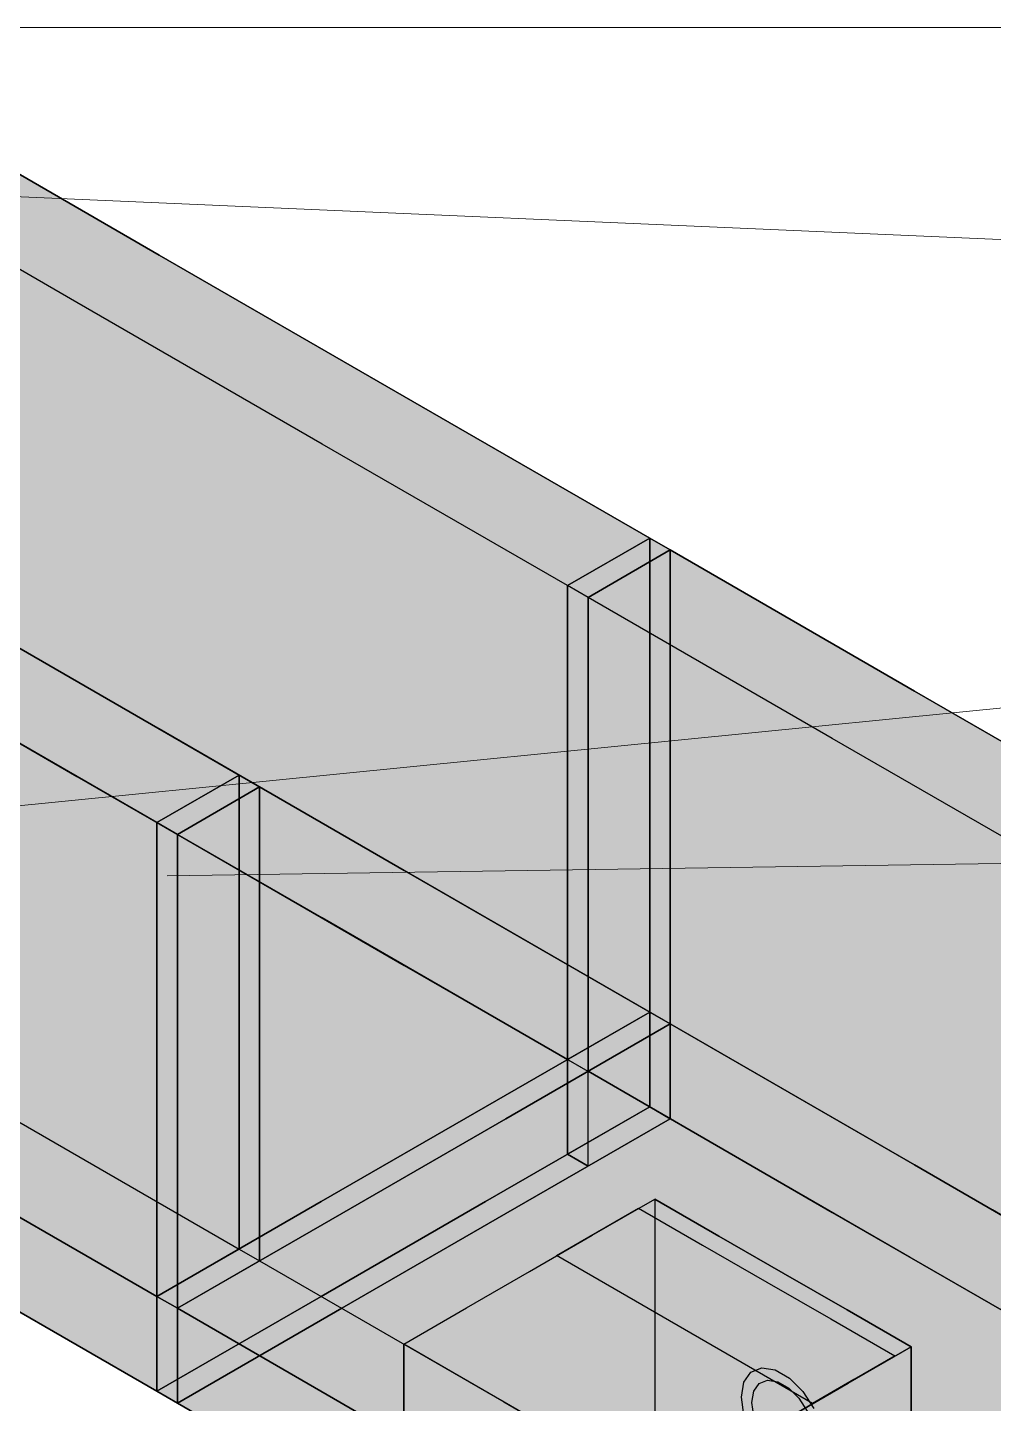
# Model space of a CAD drawing. Header units: metres. Extents: x 0 to 14.2, y 0 to 5.9.
# Drawn here: x 3.081 to 4.1, y 3.313 to 4.765 of the extents above; entities that cross this region are included whole.
import ezdxf

# ---------------------------------------------------------------- set-up
doc = ezdxf.new("R2010")
doc.units = ezdxf.units.M
doc.header["$LTSCALE"] = 0.25
doc.layers.add('ISO-ARISTAS', color=8, linetype='CONTINUOUS')
doc.layers.add('ISO-CONCRETO-SUP', color=254, linetype='CONTINUOUS', true_color=0xe8e8e8)
doc.layers.add('LLAMADAS', color=30, linetype='CONTINUOUS', lineweight=18)

msp = doc.modelspace()

# ---------------------------------------------------------------- linework, layer by layer
at = {"layer": 'ISO-ARISTAS', "color": 250}
for p, q in [((3.2198, 4.525), (2.9611, 4.6744)), ((2.9611, 4.6744), (3.2198, 4.525)), ((3.1332, 4.475), (2.8745, 4.6244)), ((3.1332, 4.475), (2.8745, 4.6244)), ((3.4785, 4.3756), (3.2198, 4.525)), ((3.2198, 4.525), (3.4785, 4.3756)), ((3.3919, 4.3256), (3.1332, 4.475)), ((3.3919, 4.3256), (3.1332, 4.475)), ((3.7373, 4.2263), (3.4785, 4.3756)), ((3.4785, 4.3756), (3.7373, 4.2263)), ((3.6506, 4.1763), (3.3919, 4.3256)), ((3.6506, 4.1763), (3.3919, 4.3256)), ((3.6506, 4.1763), (3.7373, 4.2263)), ((3.7373, 4.2263), (3.6506, 4.1763)), ((3.6506, 4.1763), (3.7373, 4.2263)), ((3.6506, 4.1763), (3.7373, 4.2263)), ((3.7373, 3.9763), (3.7373, 4.2263)), ((3.7589, 4.2138), (3.7373, 4.2263)), ((3.7373, 4.2263), (3.7373, 3.9263)), ((3.7373, 4.2263), (3.7373, 3.9263)), ((3.7373, 4.2263), (3.7373, 3.9763)), ((3.7373, 4.2263), (3.7589, 4.2138)), ((3.6723, 4.1638), (3.7589, 4.2138)), ((3.6723, 4.1638), (3.7589, 4.2138)), ((3.7589, 4.2138), (3.6723, 4.1638)), ((3.6723, 4.1638), (3.7589, 4.2138)), ((3.7589, 3.9138), (3.7589, 4.2138)), ((3.7589, 4.2138), (3.7589, 3.9138)), ((3.7589, 4.2138), (3.7589, 3.9638)), ((4.0165, 4.065), (3.7589, 4.2138)), ((3.7589, 4.2138), (3.7589, 3.9638)), ((3.7589, 4.2138), (4.0165, 4.065)), ((3.2198, 4.025), (2.9611, 4.1744)), ((2.9611, 4.1744), (3.2198, 4.025)), ((2.9611, 4.1744), (3.2198, 4.025)), ((2.9611, 4.1744), (3.2198, 4.025)), ((3.6506, 3.9263), (3.6506, 4.1763)), ((3.6506, 3.8763), (3.6506, 4.1763)), ((3.6506, 3.9263), (3.6506, 4.1763)), ((3.6723, 4.1638), (3.6506, 4.1763)), ((3.6506, 4.1763), (3.6506, 3.8763)), ((3.6723, 4.1638), (3.6506, 4.1763)), ((3.6723, 3.8638), (3.6723, 4.1638)), ((3.6723, 3.9138), (3.6723, 4.1638)), ((3.6723, 3.8638), (3.6723, 4.1638)), ((3.9299, 4.015), (3.6723, 4.1638)), ((3.6723, 4.1638), (3.6723, 3.9138)), ((3.9299, 4.015), (3.6723, 4.1638)), ((3.1332, 3.975), (2.8745, 4.1244)), ((2.8745, 4.1244), (3.1332, 3.975)), ((3.3042, 3.9763), (3.0455, 4.1256)), ((3.0455, 4.1256), (3.3042, 3.9763)), ((3.2176, 3.9263), (2.9589, 4.0756)), ((3.2176, 3.9263), (2.9589, 4.0756)), ((2.9611, 4.0744), (3.2198, 3.925)), ((2.9611, 4.0744), (3.2198, 3.925)), ((4.2742, 3.9163), (4.0165, 4.065)), ((4.0165, 4.065), (4.2742, 3.9163)), ((3.4785, 3.8756), (3.2198, 4.025)), ((3.2198, 4.025), (3.4785, 3.8756)), ((3.2198, 4.025), (3.4785, 3.8756)), ((3.2198, 4.025), (3.4785, 3.8756)), ((4.1876, 3.8663), (3.9299, 4.015)), ((4.1876, 3.8663), (3.9299, 4.015)), ((3.3919, 3.8256), (3.1332, 3.975)), ((3.1332, 3.975), (3.3919, 3.8256)), ((3.3042, 3.9763), (3.2176, 3.9263)), ((3.2176, 3.9263), (3.3042, 3.9763)), ((3.2176, 3.9263), (3.3042, 3.9763)), ((3.2176, 3.9263), (3.3042, 3.9763)), ((3.2393, 3.9138), (3.3259, 3.9638)), ((3.2393, 3.9138), (3.3259, 3.9638)), ((3.3259, 3.9638), (3.2393, 3.9138)), ((3.2393, 3.9138), (3.3259, 3.9638)), ((3.3042, 3.7263), (3.3042, 3.9763)), ((3.3259, 3.9638), (3.3042, 3.9763)), ((3.3042, 3.9763), (3.3042, 3.7263)), ((3.3042, 3.9763), (3.3042, 3.7263)), ((3.3042, 3.9763), (3.3042, 3.7263)), ((3.3042, 3.9763), (3.3259, 3.9638)), ((3.3259, 3.7138), (3.3259, 3.9638)), ((3.3259, 3.9638), (3.3259, 3.7138)), ((3.3259, 3.9638), (3.3259, 3.7138)), ((3.5835, 3.815), (3.3259, 3.9638)), ((3.3259, 3.9638), (3.3259, 3.7138)), ((3.3259, 3.9638), (3.5835, 3.815)), ((3.7373, 3.7263), (3.7373, 3.9763)), ((3.7373, 3.9763), (3.7373, 3.7263)), ((3.7589, 3.9638), (3.7589, 3.7138)), ((3.7589, 3.9638), (3.7589, 3.7138)), ((3.2176, 3.6763), (3.2176, 3.9263)), ((3.2176, 3.6763), (3.2176, 3.9263)), ((3.2176, 3.6763), (3.2176, 3.9263)), ((3.2393, 3.9138), (3.2176, 3.9263)), ((3.2176, 3.9263), (3.2176, 3.6763)), ((3.2393, 3.9138), (3.2176, 3.9263)), ((3.2198, 3.925), (3.4785, 3.7756)), ((3.2198, 3.925), (3.4785, 3.7756)), ((3.6506, 3.6763), (3.6506, 3.9263)), ((3.6506, 3.6763), (3.6506, 3.9263)), ((3.7373, 3.9263), (3.7373, 3.6263)), ((3.7373, 3.9263), (3.7373, 3.6263)), ((3.2393, 3.6638), (3.2393, 3.9138)), ((3.2393, 3.6638), (3.2393, 3.9138)), ((3.2393, 3.6638), (3.2393, 3.9138)), ((3.4969, 3.765), (3.2393, 3.9138)), ((3.2393, 3.9138), (3.2393, 3.6638)), ((3.4969, 3.765), (3.2393, 3.9138)), ((3.6723, 3.6638), (3.6723, 3.9138)), ((3.6723, 3.9138), (3.6723, 3.6638)), ((3.7589, 3.6138), (3.7589, 3.9138)), ((3.7589, 3.9138), (3.7589, 3.6138)), ((3.6506, 3.5763), (3.6506, 3.8763)), ((3.6506, 3.8763), (3.6506, 3.5763)), ((3.7373, 3.7263), (3.4785, 3.8756)), ((3.4785, 3.8756), (3.7373, 3.7263)), ((3.4785, 3.8756), (3.7373, 3.7263)), ((3.4785, 3.8756), (3.7373, 3.7263)), ((3.6723, 3.5638), (3.6723, 3.8638)), ((3.6723, 3.5638), (3.6723, 3.8638)), ((3.6506, 3.6763), (3.3919, 3.8256)), ((3.3919, 3.8256), (3.6506, 3.6763)), ((3.8412, 3.6663), (3.5835, 3.815)), ((3.5835, 3.815), (3.8412, 3.6663)), ((3.4785, 3.7756), (3.7373, 3.6263)), ((3.4785, 3.7756), (3.7373, 3.6263)), ((3.7546, 3.6163), (3.4969, 3.765)), ((3.7546, 3.6163), (3.4969, 3.765)), ((3.3042, 3.4763), (3.3042, 3.7263)), ((3.3042, 3.7263), (3.3042, 3.4763)), ((3.3042, 3.7263), (3.3042, 3.4763)), ((3.3042, 3.7263), (3.3042, 3.4763)), ((3.7373, 3.7263), (3.564, 3.6263)), ((3.564, 3.6263), (3.7373, 3.7263)), ((3.564, 3.6263), (3.7373, 3.7263)), ((3.564, 3.6263), (3.7373, 3.7263)), ((3.7373, 3.7263), (3.6506, 3.6763)), ((3.7373, 3.7263), (3.6506, 3.6763)), ((3.7373, 3.6263), (3.7373, 3.7263)), ((3.7589, 3.7138), (3.7373, 3.7263)), ((3.7373, 3.7263), (3.7373, 3.6263)), ((3.7373, 3.7263), (3.7373, 3.6263)), ((3.7373, 3.7263), (3.7373, 3.6263)), ((3.7373, 3.7263), (3.7589, 3.7138)), ((3.3259, 3.4638), (3.3259, 3.7138)), ((3.3259, 3.7138), (3.3259, 3.4638)), ((3.3259, 3.7138), (3.3259, 3.4638)), ((3.3259, 3.7138), (3.3259, 3.4638)), ((3.5857, 3.6138), (3.7589, 3.7138)), ((3.5857, 3.6138), (3.7589, 3.7138)), ((3.7589, 3.7138), (3.5857, 3.6138)), ((3.5857, 3.6138), (3.7589, 3.7138)), ((3.7589, 3.7138), (3.6723, 3.6638)), ((3.6723, 3.6638), (3.7589, 3.7138)), ((3.7589, 3.6138), (3.7589, 3.7138)), ((3.7589, 3.7138), (3.7589, 3.6138)), ((3.7589, 3.7138), (3.7589, 3.6138)), ((4.0165, 3.565), (3.7589, 3.7138)), ((3.7589, 3.7138), (3.7589, 3.6138)), ((3.7589, 3.7138), (4.0165, 3.565)), ((3.7589, 3.7138), (4.0165, 3.565)), ((3.7589, 3.7138), (4.0165, 3.565)), ((3.2176, 3.4263), (3.2176, 3.6763)), ((3.2176, 3.4263), (3.2176, 3.6763)), ((3.2176, 3.4263), (3.2176, 3.6763)), ((3.2176, 3.6763), (3.2176, 3.4263)), ((3.2393, 3.4138), (3.2393, 3.6638)), ((3.2393, 3.4138), (3.2393, 3.6638)), ((3.2393, 3.4138), (3.2393, 3.6638)), ((3.2393, 3.6638), (3.2393, 3.4138)), ((3.9299, 3.515), (3.6723, 3.6638)), ((3.6723, 3.6638), (3.9299, 3.515)), ((4.0988, 3.5175), (3.8412, 3.6663)), ((3.8412, 3.6663), (4.0988, 3.5175)), ((3.0455, 3.6256), (3.3042, 3.4763)), ((3.0455, 3.6256), (3.3042, 3.4763)), ((3.564, 3.6263), (3.3908, 3.5263)), ((3.3908, 3.5263), (3.564, 3.6263)), ((3.3908, 3.5263), (3.564, 3.6263)), ((3.3908, 3.5263), (3.564, 3.6263)), ((3.7373, 3.6263), (3.564, 3.5263)), ((3.564, 3.5263), (3.7373, 3.6263)), ((3.7373, 3.6263), (3.564, 3.5263)), ((3.7373, 3.6263), (3.564, 3.5263)), ((3.6506, 3.5763), (3.7373, 3.6263)), ((3.7373, 3.6263), (3.6506, 3.5763)), ((3.7373, 3.6263), (3.7589, 3.6138)), ((3.7373, 3.6263), (3.7589, 3.6138)), ((3.7373, 3.6263), (3.7589, 3.6138)), ((3.7373, 3.6263), (3.7589, 3.6138)), ((4.0122, 3.4675), (3.7546, 3.6163)), ((4.0122, 3.4675), (3.7546, 3.6163)), ((3.4125, 3.5137), (3.5857, 3.6138)), ((3.4125, 3.5137), (3.5857, 3.6138)), ((3.5857, 3.6138), (3.4125, 3.5137)), ((3.4125, 3.5137), (3.5857, 3.6138)), ((3.7589, 3.6138), (3.5857, 3.5137)), ((3.7589, 3.6138), (3.5857, 3.5137)), ((3.7589, 3.6138), (3.5857, 3.5137)), ((3.5857, 3.5137), (3.7589, 3.6138)), ((3.7589, 3.6138), (3.6723, 3.5638)), ((3.7589, 3.6138), (3.6723, 3.5638)), ((3.7589, 3.6138), (4.0165, 3.465)), ((3.7589, 3.6138), (4.0165, 3.465)), ((3.2176, 3.4263), (2.9589, 3.5756)), ((3.2176, 3.4263), (2.9589, 3.5756)), ((3.2176, 3.4263), (2.9589, 3.5756)), ((2.9589, 3.5756), (3.2176, 3.4263)), ((3.6723, 3.5638), (3.6506, 3.5763)), ((3.6506, 3.5763), (3.6723, 3.5638)), ((4.2742, 3.4163), (4.0165, 3.565)), ((4.0165, 3.565), (4.2742, 3.4163)), ((4.0165, 3.565), (4.2742, 3.4163)), ((4.0165, 3.565), (4.2742, 3.4163)), ((3.6766, 3.4908), (3.7429, 3.529)), ((3.6766, 3.4908), (3.7429, 3.529)), ((3.7429, 3.529), (3.7429, 3.451)), ((3.8104, 3.49), (3.7429, 3.529)), ((3.7429, 3.529), (3.7429, 3.451)), ((3.7429, 3.529), (3.8104, 3.49)), ((3.3908, 3.5263), (3.2176, 3.4263)), ((3.2176, 3.4263), (3.3908, 3.5263)), ((3.2176, 3.4263), (3.3908, 3.5263)), ((3.2176, 3.4263), (3.3908, 3.5263)), ((3.2393, 3.4138), (3.4125, 3.5137)), ((3.2393, 3.4138), (3.4125, 3.5137)), ((3.4125, 3.5137), (3.2393, 3.4138)), ((3.2393, 3.4138), (3.4125, 3.5137)), ((3.564, 3.5263), (3.3908, 3.4263)), ((3.3908, 3.4263), (3.564, 3.5263)), ((3.564, 3.5263), (3.3908, 3.4263)), ((3.564, 3.5263), (3.3908, 3.4263)), ((3.5857, 3.5137), (3.4125, 3.4138)), ((3.5857, 3.5137), (3.4125, 3.4138)), ((3.5857, 3.5137), (3.4125, 3.4138)), ((3.4125, 3.4138), (3.5857, 3.5137)), ((3.6823, 3.4945), (3.7256, 3.5195)), ((3.7256, 3.5195), (3.7931, 3.4805)), ((4.1876, 3.3663), (3.9299, 3.515)), ((3.9299, 3.515), (4.1876, 3.3663)), ((4.3565, 3.3688), (4.0988, 3.5175)), ((4.0988, 3.5175), (4.3565, 3.3688)), ((3.6104, 3.4525), (3.6766, 3.4908)), ((3.6104, 3.4525), (3.6766, 3.4908)), ((3.639, 3.4695), (3.6823, 3.4945)), ((3.878, 3.451), (3.8104, 3.49)), ((3.8104, 3.49), (3.878, 3.451)), ((3.2176, 3.3263), (2.9589, 3.4756)), ((2.9589, 3.4756), (3.2176, 3.3263)), ((3.3042, 3.4763), (3.2176, 3.4263)), ((3.2176, 3.4263), (3.3042, 3.4763)), ((3.3042, 3.4763), (3.2176, 3.4263)), ((3.3042, 3.4763), (3.2176, 3.4263)), ((3.3042, 3.4763), (3.3259, 3.4638)), ((3.3042, 3.4763), (3.3259, 3.4638)), ((3.7065, 3.4305), (3.639, 3.4695)), ((3.7931, 3.4805), (3.8607, 3.4415)), ((3.3259, 3.4638), (3.2393, 3.4138)), ((3.3259, 3.4638), (3.2393, 3.4138)), ((3.3259, 3.4638), (3.2393, 3.4138)), ((3.2393, 3.4138), (3.3259, 3.4638)), ((3.3259, 3.4638), (3.5835, 3.315)), ((3.3259, 3.4638), (3.5835, 3.315)), ((4.2699, 3.3188), (4.0122, 3.4675)), ((4.2699, 3.3188), (4.0122, 3.4675)), ((4.0165, 3.465), (4.2742, 3.3163)), ((4.0165, 3.465), (4.2742, 3.3163)), ((3.5441, 3.4143), (3.6104, 3.4525)), ((3.5441, 3.4143), (3.6104, 3.4525)), ((3.7429, 3.451), (3.7429, 3.373)), ((3.7429, 3.451), (3.7429, 3.373)), ((3.8607, 3.4415), (3.9282, 3.4025)), ((3.9455, 3.412), (3.878, 3.451)), ((3.878, 3.451), (3.9455, 3.412)), ((3.3908, 3.4263), (3.2176, 3.3263)), ((3.2176, 3.3263), (3.2176, 3.4263)), ((3.2176, 3.3263), (3.3908, 3.4263)), ((3.3908, 3.4263), (3.2176, 3.3263)), ((3.2176, 3.3263), (3.2176, 3.4263)), ((3.3908, 3.4263), (3.2176, 3.3263)), ((3.2176, 3.3263), (3.2176, 3.4263)), ((3.2393, 3.4138), (3.2176, 3.4263)), ((3.2393, 3.4138), (3.2176, 3.4263)), ((3.2176, 3.4263), (3.2176, 3.3263)), ((3.2393, 3.4138), (3.2176, 3.4263)), ((3.2176, 3.4263), (3.2393, 3.4138)), ((3.7741, 3.3915), (3.7065, 3.4305)), ((3.4125, 3.4138), (3.2393, 3.3138)), ((3.4125, 3.4138), (3.2393, 3.3138)), ((3.2393, 3.3138), (3.2393, 3.4138)), ((3.4125, 3.4138), (3.2393, 3.3138)), ((3.2393, 3.3138), (3.2393, 3.4138)), ((3.2393, 3.3138), (3.2393, 3.4138)), ((3.2393, 3.3138), (3.4125, 3.4138)), ((3.4969, 3.265), (3.2393, 3.4138)), ((3.4969, 3.265), (3.2393, 3.4138)), ((3.2393, 3.4138), (3.2393, 3.3138)), ((3.4969, 3.265), (3.2393, 3.4138)), ((3.2393, 3.4138), (3.4969, 3.265)), ((3.4779, 3.376), (3.5441, 3.4143)), ((3.4779, 3.376), (3.5441, 3.4143)), ((4.0131, 3.373), (3.9455, 3.412)), ((3.9455, 3.412), (4.0131, 3.373)), ((3.9282, 3.4025), (3.9958, 3.3635)), ((3.8416, 3.3525), (3.7741, 3.3915)), ((3.4779, 3.298), (3.4779, 3.376)), ((3.5454, 3.337), (3.4779, 3.376)), ((3.4779, 3.376), (3.4779, 3.298)), ((3.5454, 3.337), (3.4779, 3.376)), ((3.7429, 3.373), (3.7429, 3.295)), ((3.7429, 3.373), (3.7429, 3.295)), ((4.0131, 3.373), (3.9468, 3.3348)), ((3.9468, 3.3348), (4.0131, 3.373)), ((4.0131, 3.295), (4.0131, 3.373)), ((4.0131, 3.373), (4.0131, 3.295)), ((3.9958, 3.3635), (3.9525, 3.3385)), ((3.8366, 3.3357), (3.8441, 3.3464)), ((3.9092, 3.3135), (3.8416, 3.3525)), ((3.8441, 3.3464), (3.8556, 3.3509)), ((3.8556, 3.3509), (3.8698, 3.3487)), ((3.8698, 3.3487), (3.8848, 3.34)), ((3.8848, 3.34), (3.8989, 3.3259)), ((3.2393, 3.3138), (3.2176, 3.3263)), ((3.2176, 3.3263), (3.2393, 3.3138)), ((3.613, 3.298), (3.5454, 3.337)), ((3.613, 3.298), (3.5454, 3.337)), ((3.834, 3.3201), (3.8366, 3.3357)), ((3.8451, 3.3145), (3.8471, 3.3264)), ((3.8451, 3.3145), (3.8471, 3.3264)), ((3.8471, 3.3264), (3.8529, 3.3345)), ((3.8471, 3.3264), (3.8529, 3.3345)), ((3.8529, 3.3345), (3.8617, 3.338)), ((3.8529, 3.3345), (3.8617, 3.338)), ((3.8617, 3.338), (3.8724, 3.3363)), ((3.8617, 3.338), (3.8724, 3.3363)), ((3.8724, 3.3363), (3.8839, 3.3297)), ((3.8724, 3.3363), (3.8839, 3.3297)), ((3.9468, 3.3348), (3.8806, 3.2965)), ((3.8806, 3.2965), (3.9468, 3.3348)), ((3.8839, 3.3297), (3.8946, 3.319)), ((3.8839, 3.3297), (3.8946, 3.319)), ((3.8989, 3.3259), (3.9105, 3.3081)), ((3.9525, 3.3385), (3.9092, 3.3135)), ((3.4969, 3.165), (3.2393, 3.3138)), ((3.2393, 3.3138), (3.4969, 3.165)), ((3.5835, 3.315), (3.8412, 3.1663)), ((3.5835, 3.315), (3.8412, 3.1663)), ((3.8366, 3.3015), (3.834, 3.3201)), ((3.847, 3.3003), (3.8451, 3.3145)), ((3.847, 3.3003), (3.8451, 3.3145)), ((3.8946, 3.319), (3.9033, 3.3054)), ((3.8946, 3.319), (3.9033, 3.3054))]:
    msp.add_line(p, q, dxfattribs=at)
at = {"layer": 'ISO-CONCRETO-SUP', "true_color": 0xc0c0ba}
for points in [[(2.9611, 4.6744), (3.2198, 4.525), (2.8745, 4.6244), (3.1332, 4.475)], [(3.2198, 4.525), (3.4785, 4.3756), (3.1332, 4.475), (3.3919, 4.3256)], [(3.4785, 4.3756), (3.7373, 4.2263), (3.3919, 4.3256), (3.6506, 4.1763)], [(3.7589, 4.2138), (4.0165, 4.065), (3.6723, 4.1638), (3.9299, 4.015)], [(2.9611, 4.1744), (3.2198, 4.025), (2.7879, 4.0744), (3.0466, 3.925)], [(2.9611, 4.1744), (3.2198, 4.025), (2.8745, 4.1244), (3.1332, 3.975)], [(3.0455, 4.1256), (3.3042, 3.9763), (2.9589, 4.0756), (3.2176, 3.9263)], [(2.9611, 4.0744), (3.2198, 3.925), (2.7879, 3.9744), (3.0466, 3.825)], [(4.0165, 4.065), (4.2742, 3.9163), (3.9299, 4.015), (4.1876, 3.8663)], [(3.2198, 4.025), (3.4785, 3.8756), (3.0466, 3.925), (3.3053, 3.7756)], [(3.2198, 4.025), (3.4785, 3.8756), (3.1332, 3.975), (3.3919, 3.8256)], [(3.3259, 3.9638), (3.5835, 3.815), (3.2393, 3.9138), (3.4969, 3.765)], [(3.0466, 3.925), (3.3053, 3.7756), (2.8734, 3.825), (3.1321, 3.6756)], [(3.2198, 3.925), (3.4785, 3.7756), (3.0466, 3.825), (3.3053, 3.6756)], [(3.4785, 3.8756), (3.7373, 3.7263), (3.3053, 3.7756), (3.564, 3.6263)], [(3.4785, 3.8756), (3.7373, 3.7263), (3.3919, 3.8256), (3.6506, 3.6763)], [(2.8734, 3.825), (3.1321, 3.6756), (2.7002, 3.725), (2.9589, 3.5756)], [(3.0466, 3.825), (3.3053, 3.6756), (2.8734, 3.725), (3.1321, 3.5756)], [(3.5835, 3.815), (3.8412, 3.6663), (3.4969, 3.765), (3.7546, 3.6163)], [(3.3053, 3.7756), (3.564, 3.6263), (3.1321, 3.6756), (3.3908, 3.5263)], [(3.4785, 3.7756), (3.7373, 3.6263), (3.3053, 3.6756), (3.564, 3.5263)], [(2.8734, 3.725), (3.1321, 3.5756), (2.7002, 3.625), (2.9589, 3.4756)], [(3.7589, 3.7138), (4.0165, 3.565), (3.5857, 3.6138), (3.8433, 3.465)], [(3.7589, 3.7138), (4.0165, 3.565), (3.6723, 3.6638), (3.9299, 3.515)], [(3.1321, 3.6756), (3.3908, 3.5263), (2.9589, 3.5756), (3.2176, 3.4263)], [(3.3053, 3.6756), (3.564, 3.5263), (3.1321, 3.5756), (3.3908, 3.4263)], [(3.8412, 3.6663), (4.0988, 3.5175), (3.7546, 3.6163), (4.0122, 3.4675)], [(3.0455, 3.6256), (3.3042, 3.4763), (2.9589, 3.5756), (3.2176, 3.4263)], [(3.5857, 3.6138), (3.8433, 3.465), (3.4125, 3.5137), (3.6701, 3.365)], [(3.7589, 3.6138), (4.0165, 3.465), (3.5857, 3.5137), (3.8433, 3.365)], [(3.1321, 3.5756), (3.3908, 3.4263), (2.9589, 3.4756), (3.2176, 3.3263)], [(4.0165, 3.565), (4.2742, 3.4163), (3.8433, 3.465), (4.101, 3.3163)], [(4.0165, 3.565), (4.2742, 3.4163), (3.9299, 3.515), (4.1876, 3.3663)], [(3.4125, 3.5137), (3.6701, 3.365), (3.2393, 3.4138), (3.4969, 3.265)], [(3.5857, 3.5137), (3.8433, 3.365), (3.4125, 3.4138), (3.6701, 3.265)], [(4.0988, 3.5175), (4.3565, 3.3688), (4.0122, 3.4675), (4.2699, 3.3188)], [(3.3259, 3.4638), (3.5835, 3.315), (3.2393, 3.4138), (3.4969, 3.265)], [(3.8433, 3.465), (4.101, 3.3163), (3.6701, 3.365), (3.9278, 3.2163)], [(4.0165, 3.465), (4.2742, 3.3163), (3.8433, 3.365), (4.101, 3.2163)], [(3.4125, 3.4138), (3.6701, 3.265), (3.2393, 3.3138), (3.4969, 3.165)], [(3.6701, 3.365), (3.9278, 3.2163), (3.4969, 3.265), (3.7546, 3.1163)], [(3.8433, 3.365), (4.101, 3.2163), (3.6701, 3.265), (3.9278, 3.1163)], [(3.5835, 3.315), (3.8412, 3.1663), (3.4969, 3.265), (3.7546, 3.1163)], [(4.101, 3.3163), (4.3586, 3.1675), (3.9278, 3.2163), (4.1854, 3.0675)]]:
    msp.add_solid(points, dxfattribs=at)
at = {"layer": 'ISO-CONCRETO-SUP', "true_color": 0xadada8}
for points in [[(2.9611, 4.4244), (3.2198, 4.275), (2.9611, 4.6744), (3.2198, 4.525)], [(2.8745, 4.3744), (3.1332, 4.225), (2.8745, 4.6244), (3.1332, 4.475)], [(3.2198, 4.275), (3.4785, 4.1256), (3.2198, 4.525), (3.4785, 4.3756)], [(3.1332, 4.225), (3.3919, 4.0756), (3.1332, 4.475), (3.3919, 4.3256)], [(2.9611, 4.1744), (3.2198, 4.025), (2.9611, 4.4244), (3.2198, 4.275)], [(2.8745, 4.1244), (3.1332, 3.975), (2.8745, 4.3744), (3.1332, 4.225)], [(3.4785, 4.1256), (3.7373, 3.9763), (3.4785, 4.3756), (3.7373, 4.2263)], [(3.3919, 4.0756), (3.6506, 3.9263), (3.3919, 4.3256), (3.6506, 4.1763)], [(3.2198, 4.025), (3.4785, 3.8756), (3.2198, 4.275), (3.4785, 4.1256)], [(3.1332, 3.975), (3.3919, 3.8256), (3.1332, 4.225), (3.3919, 4.0756)], [(3.7589, 3.9638), (4.0165, 3.815), (3.7589, 4.2138), (4.0165, 4.065)], [(2.9611, 4.0744), (3.2198, 3.925), (2.9611, 4.1744), (3.2198, 4.025)], [(3.6723, 3.9138), (3.9299, 3.765), (3.6723, 4.1638), (3.9299, 4.015)], [(3.0455, 3.8756), (3.3042, 3.7263), (3.0455, 4.1256), (3.3042, 3.9763)], [(3.4785, 3.8756), (3.7373, 3.7263), (3.4785, 4.1256), (3.7373, 3.9763)], [(2.9589, 3.8256), (3.2176, 3.6763), (2.9589, 4.0756), (3.2176, 3.9263)], [(3.3919, 3.8256), (3.6506, 3.6763), (3.3919, 4.0756), (3.6506, 3.9263)], [(4.0165, 3.815), (4.2742, 3.6663), (4.0165, 4.065), (4.2742, 3.9163)], [(3.2198, 3.925), (3.4785, 3.7756), (3.2198, 4.025), (3.4785, 3.8756)], [(3.9299, 3.765), (4.1876, 3.6163), (3.9299, 4.015), (4.1876, 3.8663)], [(3.3259, 3.7138), (3.5835, 3.565), (3.3259, 3.9638), (3.5835, 3.815)], [(3.7589, 3.7138), (4.0165, 3.565), (3.7589, 3.9638), (4.0165, 3.815)], [(3.2393, 3.6638), (3.4969, 3.515), (3.2393, 3.9138), (3.4969, 3.765)], [(3.6723, 3.6638), (3.9299, 3.515), (3.6723, 3.9138), (3.9299, 3.765)], [(3.0455, 3.6256), (3.3042, 3.4763), (3.0455, 3.8756), (3.3042, 3.7263)], [(3.4785, 3.7756), (3.7373, 3.6263), (3.4785, 3.8756), (3.7373, 3.7263)], [(2.9589, 3.5756), (3.2176, 3.4263), (2.9589, 3.8256), (3.2176, 3.6763)], [(3.5835, 3.565), (3.8412, 3.4163), (3.5835, 3.815), (3.8412, 3.6663)], [(4.0165, 3.565), (4.2742, 3.4163), (4.0165, 3.815), (4.2742, 3.6663)], [(3.4969, 3.515), (3.7546, 3.3663), (3.4969, 3.765), (3.7546, 3.6163)], [(3.9299, 3.515), (4.1876, 3.3663), (3.9299, 3.765), (4.1876, 3.6163)], [(3.3259, 3.4638), (3.5835, 3.315), (3.3259, 3.7138), (3.5835, 3.565)], [(3.7589, 3.6138), (4.0165, 3.465), (3.7589, 3.7138), (4.0165, 3.565)], [(3.2393, 3.4138), (3.4969, 3.265), (3.2393, 3.6638), (3.4969, 3.515)], [(3.8412, 3.4163), (4.0988, 3.2675), (3.8412, 3.6663), (4.0988, 3.5175)], [(3.7546, 3.3663), (4.0122, 3.2175), (3.7546, 3.6163), (4.0122, 3.4675)], [(2.9589, 3.4756), (3.2176, 3.3263), (2.9589, 3.5756), (3.2176, 3.4263)], [(3.5835, 3.315), (3.8412, 3.1663), (3.5835, 3.565), (3.8412, 3.4163)], [(4.0165, 3.465), (4.2742, 3.3163), (4.0165, 3.565), (4.2742, 3.4163)], [(3.4969, 3.265), (3.7546, 3.1163), (3.4969, 3.515), (3.7546, 3.3663)], [(4.0988, 3.2675), (4.3565, 3.1188), (4.0988, 3.5175), (4.3565, 3.3688)], [(4.0122, 3.2175), (4.2699, 3.0688), (4.0122, 3.4675), (4.2699, 3.3188)], [(3.2393, 3.3138), (3.4969, 3.165), (3.2393, 3.4138), (3.4969, 3.265)], [(3.8412, 3.1663), (4.0988, 3.0175), (3.8412, 3.4163), (4.0988, 3.2675)], [(3.7546, 3.1163), (4.0122, 2.9675), (3.7546, 3.3663), (4.0122, 3.2175)]]:
    msp.add_solid(points, dxfattribs=at)
at = {"layer": 'ISO-CONCRETO-SUP', "true_color": 0x323232}
for points in [[(3.7373, 3.9263), (3.6506, 3.8763), (3.7373, 4.2263), (3.6506, 4.1763)], [(3.7589, 3.9138), (3.6723, 3.8638), (3.7589, 4.2138), (3.6723, 4.1638)], [(3.3042, 3.7263), (3.2176, 3.6763), (3.3042, 3.9763), (3.2176, 3.9263)], [(3.3259, 3.7138), (3.2393, 3.6638), (3.3259, 3.9638), (3.2393, 3.9138)], [(3.7373, 3.6263), (3.6506, 3.5763), (3.7373, 3.9263), (3.6506, 3.8763)], [(3.7589, 3.6138), (3.6723, 3.5638), (3.7589, 3.9138), (3.6723, 3.8638)], [(3.3042, 3.4763), (3.2176, 3.4263), (3.3042, 3.7263), (3.2176, 3.6763)], [(3.7373, 3.6263), (3.564, 3.5263), (3.7373, 3.7263), (3.564, 3.6263)], [(3.3259, 3.4638), (3.2393, 3.4138), (3.3259, 3.7138), (3.2393, 3.6638)], [(3.7589, 3.6138), (3.5857, 3.5137), (3.7589, 3.7138), (3.5857, 3.6138)], [(3.564, 3.5263), (3.3908, 3.4263), (3.564, 3.6263), (3.3908, 3.5263)], [(3.5857, 3.5137), (3.4125, 3.4138), (3.5857, 3.6138), (3.4125, 3.5137)], [(3.3908, 3.4263), (3.2176, 3.3263), (3.3908, 3.5263), (3.2176, 3.4263)], [(3.4125, 3.4138), (3.2393, 3.3138), (3.4125, 3.5137), (3.2393, 3.4138)]]:
    msp.add_solid(points, dxfattribs=at)
at = {"layer": 'ISO-CONCRETO-SUP', "true_color": 0x9b9b97}
for points in [[(3.7373, 3.9763), (3.6506, 3.9263), (3.7373, 4.2263), (3.6506, 4.1763)], [(3.7589, 3.9638), (3.6723, 3.9138), (3.7589, 4.2138), (3.6723, 4.1638)], [(3.3042, 3.7263), (3.2176, 3.6763), (3.3042, 3.9763), (3.2176, 3.9263)], [(3.3259, 3.7138), (3.2393, 3.6638), (3.3259, 3.9638), (3.2393, 3.9138)], [(3.7373, 3.7263), (3.6506, 3.6763), (3.7373, 3.9763), (3.6506, 3.9263)], [(3.7589, 3.7138), (3.6723, 3.6638), (3.7589, 3.9638), (3.6723, 3.9138)], [(3.3042, 3.4763), (3.2176, 3.4263), (3.3042, 3.7263), (3.2176, 3.6763)], [(3.7373, 3.6263), (3.564, 3.5263), (3.7373, 3.7263), (3.564, 3.6263)], [(3.3259, 3.4638), (3.2393, 3.4138), (3.3259, 3.7138), (3.2393, 3.6638)], [(3.7589, 3.6138), (3.5857, 3.5137), (3.7589, 3.7138), (3.5857, 3.6138)], [(3.564, 3.5263), (3.3908, 3.4263), (3.564, 3.6263), (3.3908, 3.5263)], [(3.5857, 3.5137), (3.4125, 3.4138), (3.5857, 3.6138), (3.4125, 3.5137)], [(3.3908, 3.4263), (3.2176, 3.3263), (3.3908, 3.5263), (3.2176, 3.4263)], [(3.4125, 3.4138), (3.2393, 3.3138), (3.4125, 3.5137), (3.2393, 3.4138)]]:
    msp.add_solid(points, dxfattribs=at)
at = {"layer": 'ISO-CONCRETO-SUP', "true_color": 0x3e3e3e}
for points in [[(3.7373, 4.2263), (3.7589, 4.2138), (3.6506, 4.1763), (3.6723, 4.1638)], [(3.3042, 3.9763), (3.3259, 3.9638), (3.2176, 3.9263), (3.2393, 3.9138)], [(3.7373, 3.7263), (3.7589, 3.7138), (3.564, 3.6263), (3.5857, 3.6138)], [(3.564, 3.6263), (3.5857, 3.6138), (3.3908, 3.5263), (3.4125, 3.5137)], [(3.7373, 3.6263), (3.7589, 3.6138), (3.564, 3.5263), (3.5857, 3.5137)], [(3.7373, 3.6263), (3.7589, 3.6138), (3.6506, 3.5763), (3.6723, 3.5638)], [(3.3908, 3.5263), (3.4125, 3.5137), (3.2176, 3.4263), (3.2393, 3.4138)], [(3.564, 3.5263), (3.5857, 3.5137), (3.3908, 3.4263), (3.4125, 3.4138)], [(3.3042, 3.4763), (3.3259, 3.4638), (3.2176, 3.4263), (3.2393, 3.4138)], [(3.3908, 3.4263), (3.4125, 3.4138), (3.2176, 3.3263), (3.2393, 3.3138)]]:
    msp.add_solid(points, dxfattribs=at)
at = {"layer": 'ISO-CONCRETO-SUP', "true_color": 0x383838}
for points in [[(3.7373, 3.9263), (3.7589, 3.9138), (3.7373, 4.2263), (3.7589, 4.2138)], [(3.6506, 3.8763), (3.6723, 3.8638), (3.6506, 4.1763), (3.6723, 4.1638)], [(3.3042, 3.7263), (3.3259, 3.7138), (3.3042, 3.9763), (3.3259, 3.9638)], [(3.2176, 3.6763), (3.2393, 3.6638), (3.2176, 3.9263), (3.2393, 3.9138)], [(3.7373, 3.6263), (3.7589, 3.6138), (3.7373, 3.9263), (3.7589, 3.9138)], [(3.6506, 3.5763), (3.6723, 3.5638), (3.6506, 3.8763), (3.6723, 3.8638)], [(3.3042, 3.4763), (3.3259, 3.4638), (3.3042, 3.7263), (3.3259, 3.7138)], [(3.7373, 3.6263), (3.7589, 3.6138), (3.7373, 3.7263), (3.7589, 3.7138)], [(3.2176, 3.4263), (3.2393, 3.4138), (3.2176, 3.6763), (3.2393, 3.6638)], [(3.2176, 3.3263), (3.2393, 3.3138), (3.2176, 3.4263), (3.2393, 3.4138)]]:
    msp.add_solid(points, dxfattribs=at)
at = {"layer": 'ISO-CONCRETO-SUP', "true_color": 0x9babaf}
for points in [[(3.7429, 3.451), (3.6766, 3.4127), (3.7429, 3.529), (3.6766, 3.4908)], [(3.6766, 3.4127), (3.6104, 3.3745), (3.6766, 3.4908), (3.6104, 3.4525)], [(3.6104, 3.3745), (3.5441, 3.3363), (3.6104, 3.4525), (3.5441, 3.4143)], [(3.7429, 3.373), (3.6766, 3.3348), (3.7429, 3.451), (3.6766, 3.4127)], [(3.5441, 3.3363), (3.4779, 3.298), (3.5441, 3.4143), (3.4779, 3.376)], [(3.6766, 3.3348), (3.6104, 3.2965), (3.6766, 3.4127), (3.6104, 3.3745)], [(3.6104, 3.2965), (3.5441, 3.2583), (3.6104, 3.3745), (3.5441, 3.3363)], [(3.7429, 3.295), (3.6766, 3.2568), (3.7429, 3.373), (3.6766, 3.3348)], [(4.0131, 3.295), (3.9468, 3.2568), (4.0131, 3.373), (3.9468, 3.3348)], [(3.5441, 3.2583), (3.4779, 3.22), (3.5441, 3.3363), (3.4779, 3.298)], [(3.6766, 3.2568), (3.6104, 3.2185), (3.6766, 3.3348), (3.6104, 3.2965)], [(3.9468, 3.2568), (3.8806, 3.2185), (3.9468, 3.3348), (3.8806, 3.2965)]]:
    msp.add_solid(points, dxfattribs=at)
at = {"layer": 'ISO-CONCRETO-SUP', "true_color": 0xc0d4d9}
for points in [[(3.7429, 3.529), (3.8104, 3.49), (3.6766, 3.4908), (3.7442, 3.4517)], [(3.6766, 3.4908), (3.7442, 3.4517), (3.6104, 3.4525), (3.6779, 3.4135)], [(3.8104, 3.49), (3.878, 3.451), (3.7442, 3.4517), (3.8117, 3.4127)], [(3.6104, 3.4525), (3.6779, 3.4135), (3.5441, 3.4143), (3.6117, 3.3753)], [(3.7442, 3.4517), (3.8117, 3.4127), (3.6779, 3.4135), (3.7455, 3.3745)], [(3.878, 3.451), (3.9455, 3.412), (3.8117, 3.4127), (3.8793, 3.3738)], [(3.5441, 3.4143), (3.6117, 3.3753), (3.4779, 3.376), (3.5454, 3.337)], [(3.6779, 3.4135), (3.7455, 3.3745), (3.6117, 3.3753), (3.6792, 3.3363)], [(3.8117, 3.4127), (3.8793, 3.3738), (3.7455, 3.3745), (3.813, 3.3355)], [(3.9455, 3.412), (4.0131, 3.373), (3.8793, 3.3738), (3.9468, 3.3348)], [(3.6117, 3.3753), (3.6792, 3.3363), (3.5454, 3.337), (3.613, 3.298)], [(3.7455, 3.3745), (3.813, 3.3355), (3.6792, 3.3363), (3.7468, 3.2973)], [(3.8793, 3.3738), (3.9468, 3.3348), (3.813, 3.3355), (3.8806, 3.2965)], [(3.6792, 3.3363), (3.7468, 3.2973), (3.613, 3.298), (3.6805, 3.259)], [(3.813, 3.3355), (3.8806, 3.2965), (3.7468, 3.2973), (3.8143, 3.2583)]]:
    msp.add_solid(points, dxfattribs=at)
at = {"layer": 'ISO-CONCRETO-SUP', "true_color": 0xadbfc4}
for points in [[(3.7429, 3.451), (3.8104, 3.412), (3.7429, 3.529), (3.8104, 3.49)], [(3.8104, 3.412), (3.878, 3.373), (3.8104, 3.49), (3.878, 3.451)], [(3.7429, 3.373), (3.8104, 3.334), (3.7429, 3.451), (3.8104, 3.412)], [(3.878, 3.373), (3.9455, 3.334), (3.878, 3.451), (3.9455, 3.412)], [(3.8104, 3.334), (3.878, 3.295), (3.8104, 3.412), (3.878, 3.373)], [(3.9455, 3.334), (4.0131, 3.295), (3.9455, 3.412), (4.0131, 3.373)], [(3.4779, 3.298), (3.5454, 3.259), (3.4779, 3.376), (3.5454, 3.337)], [(3.7429, 3.295), (3.8104, 3.256), (3.7429, 3.373), (3.8104, 3.334)], [(3.878, 3.295), (3.9455, 3.256), (3.878, 3.373), (3.9455, 3.334)], [(3.5454, 3.259), (3.613, 3.22), (3.5454, 3.337), (3.613, 3.298)], [(3.8104, 3.256), (3.878, 3.217), (3.8104, 3.334), (3.878, 3.295)], [(3.9455, 3.256), (4.0131, 3.217), (3.9455, 3.334), (4.0131, 3.295)]]:
    msp.add_solid(points, dxfattribs=at)
at = {"layer": 'ISO-CONCRETO-SUP', "true_color": 0xb0c7ce}
for points in [[(3.7256, 3.5195), (3.7931, 3.4805), (3.6823, 3.4945), (3.7498, 3.4555)], [(3.6823, 3.4945), (3.7498, 3.4555), (3.639, 3.4695), (3.7065, 3.4305)], [(3.7931, 3.4805), (3.8607, 3.4415), (3.7498, 3.4555), (3.8174, 3.4165)], [(3.7498, 3.4555), (3.8174, 3.4165), (3.7065, 3.4305), (3.7741, 3.3915)], [(3.8607, 3.4415), (3.9282, 3.4025), (3.8174, 3.4165), (3.8849, 3.3775)], [(3.8174, 3.4165), (3.8849, 3.3775), (3.7741, 3.3915), (3.8416, 3.3525)], [(3.9282, 3.4025), (3.9958, 3.3635), (3.8849, 3.3775), (3.9525, 3.3385)], [(3.8849, 3.3775), (3.9525, 3.3385), (3.8416, 3.3525), (3.9092, 3.3135)]]:
    msp.add_solid(points, dxfattribs=at)
at = {"layer": 'ISO-CONCRETO-SUP', "true_color": 0x797976}
for points in [[(3.9206, 3.2701), (3.8366, 3.3357), (3.8441, 3.3464)], [(3.9206, 3.2701), (3.8441, 3.3464), (3.8556, 3.3509)], [(3.9206, 3.2701), (3.8556, 3.3509), (3.8698, 3.3487)], [(3.9206, 3.2701), (3.8698, 3.3487), (3.8848, 3.34)], [(3.9206, 3.2701), (3.8848, 3.34), (3.8989, 3.3259)], [(3.9206, 3.2701), (3.834, 3.3201), (3.8366, 3.3357)], [(3.9206, 3.2701), (3.8989, 3.3259), (3.9105, 3.3081)], [(3.9206, 3.2701), (3.8366, 3.3015), (3.834, 3.3201)]]:
    msp.add_solid(points, dxfattribs=at)
at = {"layer": 'ISO-CONCRETO-SUP', "true_color": 0x788fa4}
msp.add_solid([(3.8451, 3.3145), (3.8471, 3.3264), (3.8018, 3.2898), (3.8038, 3.3016)], dxfattribs=at)
at = {"layer": 'ISO-CONCRETO-SUP', "true_color": 0x687c8e}
msp.add_solid([(3.8471, 3.3264), (3.8529, 3.3345), (3.8038, 3.3016), (3.8096, 3.3098)], dxfattribs=at)
at = {"layer": 'ISO-CONCRETO-SUP', "true_color": 0x839bb3}
msp.add_solid([(3.8529, 3.3345), (3.8617, 3.338), (3.8096, 3.3098), (3.8184, 3.3132)], dxfattribs=at)
at = {"layer": 'ISO-CONCRETO-SUP', "true_color": 0x95b1cb}
msp.add_solid([(3.8617, 3.338), (3.8724, 3.3363), (3.8184, 3.3132), (3.8291, 3.3116)], dxfattribs=at)
at = {"layer": 'ISO-CONCRETO-SUP', "true_color": 0xa1c0dc}
msp.add_solid([(3.8724, 3.3363), (3.8839, 3.3297), (3.8291, 3.3116), (3.8406, 3.305)], dxfattribs=at)
at = {"layer": 'ISO-CONCRETO-SUP', "true_color": 0xa7c6e4}
msp.add_solid([(3.8839, 3.3297), (3.8946, 3.319), (3.8406, 3.305), (3.8513, 3.2942)], dxfattribs=at)
at = {"layer": 'ISO-CONCRETO-SUP', "true_color": 0x92adc7}
for points in [[(3.878, 3.2955), (3.8451, 3.3145), (3.8471, 3.3264)], [(3.878, 3.2955), (3.8471, 3.3264), (3.8529, 3.3345)], [(3.878, 3.2955), (3.8529, 3.3345), (3.8617, 3.338)], [(3.878, 3.2955), (3.8617, 3.338), (3.8724, 3.3363)], [(3.878, 3.2955), (3.8724, 3.3363), (3.8839, 3.3297)], [(3.878, 3.2955), (3.8839, 3.3297), (3.8946, 3.319)], [(3.878, 3.2955), (3.847, 3.3003), (3.8451, 3.3145)], [(3.878, 3.2955), (3.8946, 3.319), (3.9033, 3.3054)]]:
    msp.add_solid(points, dxfattribs=at)
at = {"layer": 'ISO-CONCRETO-SUP', "true_color": 0x8ca6bf}
msp.add_solid([(3.847, 3.3003), (3.8451, 3.3145), (3.8037, 3.2756), (3.8018, 3.2898)], dxfattribs=at)
at = {"layer": 'ISO-CONCRETO-SUP', "true_color": 0xa5c4e1}
msp.add_solid([(3.8946, 3.319), (3.9033, 3.3054), (3.8513, 3.2942), (3.86, 3.2807)], dxfattribs=at)
at = {"layer": 'LLAMADAS'}
for p, q in [((5.56, 4.765), (1.1933, 4.765)), ((5.56, 4.4783), (1.15, 4.67)), ((5.56, 4.1917), (2.5789, 3.895)), ((5.56, 3.905), (3.2285, 3.87))]:
    msp.add_line(p, q, dxfattribs=at)
msp.add_solid([(3.2285, 3.87), (3.2506, 3.8626), (3.2503, 3.878)], dxfattribs=at)

doc.saveas('drawing.dxf')
